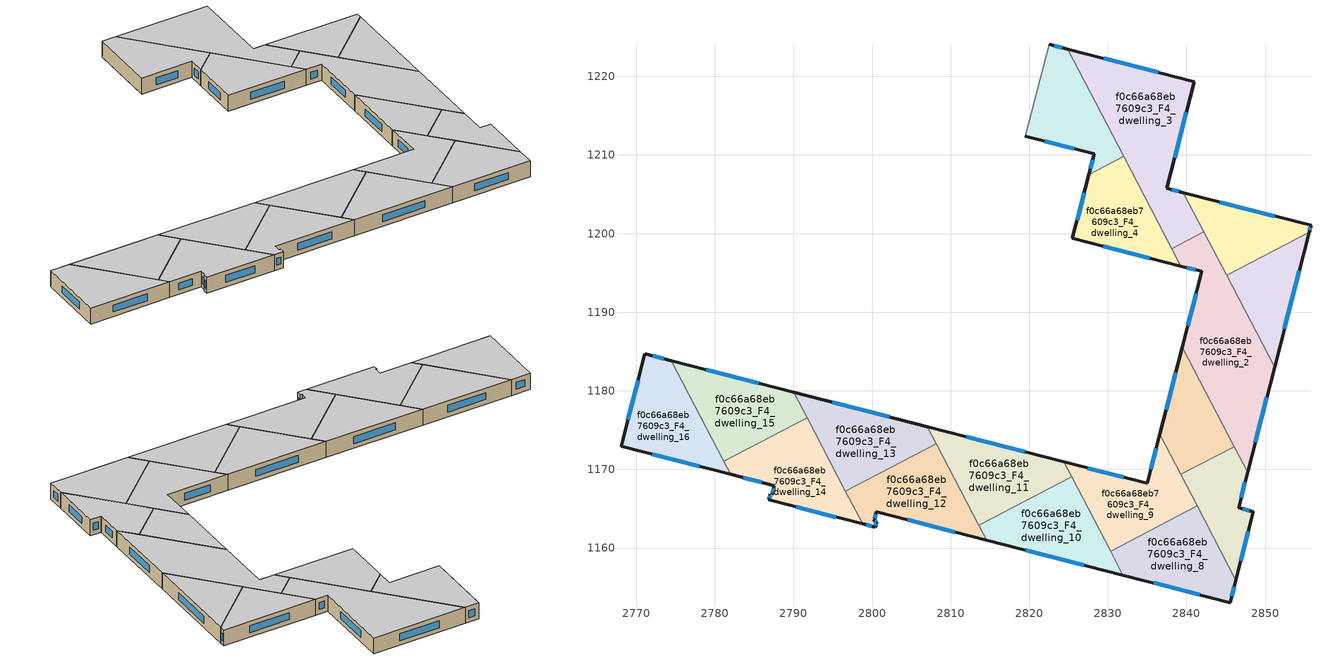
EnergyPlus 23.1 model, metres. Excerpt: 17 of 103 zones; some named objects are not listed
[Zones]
f0c66a68eb7609c3_F4_dwelling_0
 floor to f0c66a68eb7609c3_F3_dwelling_0 (EU_floor_Construction): 2855.61,1200.16 2851.2,1182.99 2845.1,1194.67 z12
 wall outside (EU_wall_Construction): 2851.2,1182.99 2855.61,1200.16 z12:15
 wall to f0c66a68eb7609c3_F4_dwelling_1 (EU_wall_Construction): 2855.61,1200.16 2845.1,1194.67 z12:15
 wall to f0c66a68eb7609c3_F4_dwelling_2 (EU_wall_Construction): 2845.1,1194.67 2851.2,1182.99 z12:15
 window (EU_Window_Construction): 2852.46,1187.89 2854.35,1195.25 z12.86:14.14
 ceiling to f0c66a68eb7609c3_F5_dwelling_0 (EU_floor_Construction): 2851.2,1182.99 2855.61,1200.16 2845.1,1194.67 z15
f0c66a68eb7609c3_F4_dwelling_1
 floor to f0c66a68eb7609c3_F3_dwelling_1 (EU_floor_Construction): 2855.84,1201.04 2855.61,1200.16 2845.1,1194.67 2839.6,1205.21 z12
 wall outside (EU_wall_Construction): 2855.61,1200.16 2855.84,1201.04 2839.6,1205.21 z12:15
 wall to f0c66a68eb7609c3_F4_dwelling_3 (EU_wall_Construction): 2839.6,1205.21 2842.2,1200.23 z12:15
 wall to f0c66a68eb7609c3_F4_dwelling_2 (EU_wall_Construction): 2842.21,1200.23 2845.1,1194.67 z12:15
 window (EU_Window_Construction): 2855.68,1200.41 2855.78,1200.79 / 2851.2,1202.23 2844.24,1204.02 z12.86:14.14
 ceiling to f0c66a68eb7609c3_F5_dwelling_1 (EU_floor_Construction): 2855.61,1200.16 2855.84,1201.04 2839.6,1205.21 2845.1,1194.67 z15
f0c66a68eb7609c3_F4_dwelling_10
 floor to f0c66a68eb7609c3_F3_dwelling_10 (EU_floor_Construction): 2825.39,1169.07 2831.92,1156.56 2814.56,1161.01 2813.58,1162.91 z12
 wall outside (EU_wall_Construction): 2814.56,1161.01 2831.92,1156.56 z12:15
 wall to f0c66a68eb7609c3_F4_dwelling_11 (EU_wall_Construction): 2825.39,1169.07 2813.58,1162.91 z12:15
 wall to f0c66a68eb7609c3_F4_dwelling_12 (EU_wall_Construction): 2813.58,1162.91 2814.56,1161.01 z12:15
 wall to f0c66a68eb7609c3_F4_dwelling_9 (EU_wall_Construction): 2830.34,1159.59 2825.39,1169.07 z12:15
 wall to f0c66a68eb7609c3_F4_dwelling_8 (EU_wall_Construction): 2831.92,1156.56 2830.34,1159.59 z12:15
 window (EU_Window_Construction): 2819.52,1159.74 2826.96,1157.83 z12.86:14.14
 ceiling to f0c66a68eb7609c3_F5_dwelling_10 (EU_floor_Construction): 2831.92,1156.56 2825.39,1169.07 2813.58,1162.91 2814.56,1161.01 z15
f0c66a68eb7609c3_F4_dwelling_11
 floor to f0c66a68eb7609c3_F3_dwelling_11 (EU_floor_Construction): 2824.41,1170.96 2825.39,1169.07 2813.58,1162.91 2807.04,1175.43 z12
 wall outside (EU_wall_Construction): 2824.41,1170.96 2807.04,1175.43 z12:15
 wall to f0c66a68eb7609c3_F4_dwelling_13 (EU_wall_Construction): 2807.04,1175.43 2808.17,1173.27 z12:15
 wall to f0c66a68eb7609c3_F4_dwelling_9 (EU_wall_Construction): 2825.39,1169.07 2824.41,1170.96 z12:15
 wall to f0c66a68eb7609c3_F4_dwelling_12 (EU_wall_Construction): 2808.17,1173.27 2813.58,1162.91 z12:15
 window (EU_Window_Construction): 2819.45,1172.23 2812,1174.15 z12.86:14.14
 ceiling to f0c66a68eb7609c3_F5_dwelling_11 (EU_floor_Construction): 2825.39,1169.07 2824.41,1170.96 2807.04,1175.43 2813.58,1162.91 z15
f0c66a68eb7609c3_F4_dwelling_12
 floor to f0c66a68eb7609c3_F3_dwelling_12 (EU_floor_Construction): 2808.17,1173.27 2814.56,1161.01 2800.56,1164.61 2800.26,1163.44 2800.6,1163.35 2800.42,1162.64 2798.8,1163.06 2796.62,1167.24 z12
 wall outside (EU_wall_Construction): 2798.8,1163.06 2800.42,1162.64 2800.6,1163.35 2800.26,1163.44 2800.56,1164.61 2814.56,1161.01 z12:15
 wall to f0c66a68eb7609c3_F4_dwelling_13 (EU_wall_Construction): 2808.17,1173.27 2796.62,1167.24 z12:15
 wall to f0c66a68eb7609c3_F4_dwelling_14 (EU_wall_Construction): 2796.62,1167.24 2798.8,1163.06 z12:15
 window (EU_Window_Construction): 2799.26,1162.94 2799.95,1162.76 / 2804.56,1163.58 2810.56,1162.04 / 2800.35,1163.77 2800.47,1164.27 / 2800.51,1163.38 2800.36,1163.41 / 2800.47,1162.84 2800.55,1163.15 z12.86:14.14
 ceiling to f0c66a68eb7609c3_F5_dwelling_12 (EU_floor_Construction): 2814.56,1161.01 2808.17,1173.27 2796.62,1167.24 2798.8,1163.06 2800.42,1162.64 2800.6,1163.35 2800.26,1163.44 2800.56,1164.61 z15
f0c66a68eb7609c3_F4_dwelling_13
 floor to f0c66a68eb7609c3_F3_dwelling_13 (EU_floor_Construction): 2807.04,1175.43 2808.17,1173.27 2796.62,1167.24 2790.05,1179.81 z12
 wall outside (EU_wall_Construction): 2807.04,1175.43 2790.05,1179.81 z12:15
 wall to f0c66a68eb7609c3_F4_dwelling_15 (EU_wall_Construction): 2790.05,1179.81 2791.76,1176.55 z12:15
 wall to f0c66a68eb7609c3_F4_dwelling_14 (EU_wall_Construction): 2791.76,1176.55 2796.62,1167.24 z12:15
 window (EU_Window_Construction): 2802.19,1176.68 2794.91,1178.56 z12.86:14.14
 ceiling to f0c66a68eb7609c3_F5_dwelling_13 (EU_floor_Construction): 2808.17,1173.27 2807.04,1175.43 2790.05,1179.81 2796.62,1167.24 z15
f0c66a68eb7609c3_F4_dwelling_14
 floor to f0c66a68eb7609c3_F3_dwelling_14 (EU_floor_Construction): 2791.76,1176.55 2798.8,1163.06 2786.89,1166.13 2787.07,1166.83 2787.27,1166.78 2787.56,1167.94 2782.02,1169.37 2781.16,1171.02 z12
 wall outside (EU_wall_Construction): 2782.02,1169.37 2787.56,1167.94 2787.27,1166.78 2787.07,1166.83 2786.89,1166.13 2798.8,1163.06 z12:15
 wall to f0c66a68eb7609c3_F4_dwelling_15 (EU_wall_Construction): 2791.76,1176.55 2781.16,1171.02 z12:15
 wall to f0c66a68eb7609c3_F4_dwelling_16 (EU_wall_Construction): 2781.16,1171.02 2782.02,1169.37 z12:15
 window (EU_Window_Construction): 2783.61,1168.96 2785.98,1168.35 / 2790.29,1165.25 2795.4,1163.94 / 2787.02,1166.63 2786.94,1166.33 / 2787.21,1166.8 2787.13,1166.82 / 2787.48,1167.61 2787.35,1167.11 z12.86:14.14
 ceiling to f0c66a68eb7609c3_F5_dwelling_14 (EU_floor_Construction): 2798.8,1163.06 2791.76,1176.55 2781.16,1171.02 2782.02,1169.37 2787.56,1167.94 2787.27,1166.78 2787.07,1166.83 2786.89,1166.13 z15
f0c66a68eb7609c3_F4_dwelling_15
 floor to f0c66a68eb7609c3_F3_dwelling_15 (EU_floor_Construction): 2790.05,1179.81 2791.76,1176.55 2781.16,1171.02 2774.48,1183.83 z12
 wall outside (EU_wall_Construction): 2790.05,1179.81 2774.48,1183.83 z12:15
 wall to f0c66a68eb7609c3_F4_dwelling_16 (EU_wall_Construction): 2774.48,1183.83 2781.16,1171.02 z12:15
 window (EU_Window_Construction): 2785.6,1180.96 2778.93,1182.68 z12.86:14.14
 ceiling to f0c66a68eb7609c3_F5_dwelling_15 (EU_floor_Construction): 2791.76,1176.55 2790.05,1179.81 2774.48,1183.83 2781.16,1171.02 z15
f0c66a68eb7609c3_F4_dwelling_16
 floor to f0c66a68eb7609c3_F3_dwelling_16 (EU_floor_Construction): 2774.48,1183.83 2782.02,1169.37 2768.06,1172.97 2771.12,1184.7 z12
 wall outside (EU_wall_Construction): 2774.48,1183.83 2771.12,1184.7 2768.06,1172.97 2782.02,1169.37 z12:15
 window (EU_Window_Construction): 2772.05,1171.95 2778.03,1170.4 / 2770.24,1181.35 2768.94,1176.32 / 2773.52,1184.08 2772.08,1184.45 z12.86:14.14
 ceiling to f0c66a68eb7609c3_F5_dwelling_16 (EU_floor_Construction): 2782.02,1169.37 2774.48,1183.83 2771.12,1184.7 2768.06,1172.97 z15
f0c66a68eb7609c3_F4_dwelling_2
 floor to f0c66a68eb7609c3_F3_dwelling_2 (EU_floor_Construction): 2842.21,1200.23 2851.2,1182.99 2847.77,1169.63 2839.47,1185.53 2841.95,1195.19 2839.28,1195.88 2838.12,1198.1 z12
 wall outside (EU_wall_Construction): 2839.28,1195.88 2841.95,1195.19 2839.47,1185.53 / 2847.77,1169.63 2851.2,1182.99 z12:15
 wall to f0c66a68eb7609c3_F4_dwelling_7 (EU_wall_Construction): 2839.47,1185.53 2846.06,1172.91 z12:15
 wall to f0c66a68eb7609c3_F4_dwelling_4 (EU_wall_Construction): 2838.12,1198.1 2839.28,1195.88 z12:15
 wall to f0c66a68eb7609c3_F4_dwelling_3 (EU_wall_Construction): 2842.21,1200.23 2838.12,1198.1 z12:15
 wall to f0c66a68eb7609c3_F4_dwelling_6 (EU_wall_Construction): 2846.06,1172.91 2847.77,1169.63 z12:15
 window (EU_Window_Construction): 2841.24,1192.43 2840.18,1188.29 / 2840.04,1195.68 2841.19,1195.39 / 2848.75,1173.44 2850.22,1179.17 z12.86:14.14
 ceiling to f0c66a68eb7609c3_F5_dwelling_2 (EU_floor_Construction): 2847.77,1169.63 2851.2,1182.99 2842.21,1200.23 2838.12,1198.1 2839.28,1195.88 2841.95,1195.19 2839.47,1185.53 z15
f0c66a68eb7609c3_F4_dwelling_3
 floor to f0c66a68eb7609c3_F3_dwelling_3 (EU_floor_Construction): 2840.99,1219.31 2837.5,1205.75 2839.6,1205.21 2842.21,1200.23 2838.12,1198.1 2824.89,1223.46 z12
 wall outside (EU_wall_Construction): 2839.6,1205.21 2837.5,1205.75 2840.99,1219.31 2824.89,1223.46 z12:15
 wall to f0c66a68eb7609c3_F4_dwelling_5 (EU_wall_Construction): 2824.89,1223.46 2832,1209.82 z12:15
 wall to f0c66a68eb7609c3_F4_dwelling_4 (EU_wall_Construction): 2832,1209.82 2838.12,1198.1 z12:15
 window (EU_Window_Construction): 2836.39,1220.5 2829.49,1222.28 / 2838.49,1209.62 2839.99,1215.43 / 2839,1205.36 2838.1,1205.6 z12.86:14.14
 ceiling to f0c66a68eb7609c3_F5_dwelling_3 (EU_floor_Construction): 2842.21,1200.23 2839.6,1205.21 2837.5,1205.75 2840.99,1219.31 2824.89,1223.46 2838.12,1198.1 z15
f0c66a68eb7609c3_F4_dwelling_4
 floor to f0c66a68eb7609c3_F3_dwelling_4 (EU_floor_Construction): 2832,1209.82 2839.28,1195.88 2825.49,1199.42 2827.56,1207.5 z12
 wall outside (EU_wall_Construction): 2827.56,1207.5 2825.49,1199.42 2839.28,1195.88 z12:15
 wall to f0c66a68eb7609c3_F4_dwelling_5 (EU_wall_Construction): 2832,1209.82 2827.56,1207.5 z12:15
 window (EU_Window_Construction): 2826.97,1205.19 2826.08,1201.73 / 2829.43,1198.4 2835.34,1196.89 z12.86:14.14
 ceiling to f0c66a68eb7609c3_F5_dwelling_4 (EU_floor_Construction): 2839.28,1195.88 2832,1209.82 2827.56,1207.5 2825.49,1199.42 z15
f0c66a68eb7609c3_F4_dwelling_5
 floor to f0c66a68eb7609c3_F3_dwelling_5 (EU_floor_Construction): 2824.89,1223.46 2832,1209.82 2827.56,1207.5 2828.24,1210.14 2819.48,1212.4 2822.53,1224.07 z12
 wall outside (EU_wall_Construction): 2819.48,1212.4 2828.24,1210.14 2827.56,1207.5 / 2824.89,1223.46 2822.53,1224.07 z12:15
 wall adiabatic (EU_wall_Construction): 2822.53,1224.07 2819.48,1212.4 z12:15
 window (EU_Window_Construction): 2828.05,1209.39 2827.76,1208.26 / 2821.98,1211.76 2825.74,1210.79 / 2824.21,1223.64 2823.2,1223.9 z12.86:14.14
 ceiling to f0c66a68eb7609c3_F5_dwelling_5 (EU_floor_Construction): 2832,1209.82 2824.89,1223.46 2822.53,1224.07 2819.48,1212.4 2828.24,1210.14 2827.56,1207.5 z15
f0c66a68eb7609c3_F4_dwelling_6
 floor to f0c66a68eb7609c3_F3_dwelling_6 (EU_floor_Construction): 2846.06,1172.91 2847.77,1169.63 2846.62,1165.15 2846.61,1165.12 2846.63,1165.12 2848.51,1164.62 2846.29,1155.93 2839.28,1169.37 z12
 wall outside (EU_wall_Construction): 2846.29,1155.93 2848.51,1164.62 2846.63,1165.12 2846.61,1165.12 2846.62,1165.15 2847.77,1169.63 z12:15
 wall to f0c66a68eb7609c3_F4_dwelling_7 (EU_wall_Construction): 2846.06,1172.91 2839.28,1169.37 z12:15
 wall to f0c66a68eb7609c3_F4_dwelling_8 (EU_wall_Construction): 2841.37,1165.35 2846.29,1155.93 z12:15
 wall to f0c66a68eb7609c3_F4_dwelling_9 (EU_wall_Construction): 2839.28,1169.37 2841.37,1165.35 z12:15
 window (EU_Window_Construction): 2847.98,1164.76 2847.17,1164.97 / 2846.92,1158.41 2847.88,1162.14 / 2846.95,1166.43 2847.44,1168.35 z12.86:14.14
 ceiling to f0c66a68eb7609c3_F5_dwelling_6 (EU_floor_Construction): 2846.29,1155.93 2848.51,1164.62 2846.63,1165.12 2846.61,1165.12 2846.62,1165.15 2847.77,1169.63 2846.06,1172.91 2839.28,1169.37 z15
f0c66a68eb7609c3_F4_dwelling_7
 floor to f0c66a68eb7609c3_F3_dwelling_7 (EU_floor_Construction): 2839.47,1185.53 2846.06,1172.91 2839.28,1169.37 2836.63,1174.45 z12
 wall outside (EU_wall_Construction): 2839.47,1185.53 2836.63,1174.45 z12:15
 wall to f0c66a68eb7609c3_F4_dwelling_9 (EU_wall_Construction): 2836.63,1174.45 2839.28,1169.37 z12:15
 window (EU_Window_Construction): 2838.66,1182.36 2837.44,1177.61 z12.86:14.14
 ceiling to f0c66a68eb7609c3_F5_dwelling_7 (EU_floor_Construction): 2846.06,1172.91 2839.47,1185.53 2836.63,1174.45 2839.28,1169.37 z15
f0c66a68eb7609c3_F4_dwelling_8
 floor to f0c66a68eb7609c3_F3_dwelling_8 (EU_floor_Construction): 2841.37,1165.35 2846.29,1155.93 2845.55,1153.06 2831.92,1156.56 2830.34,1159.59 z12
 wall outside (EU_wall_Construction): 2831.92,1156.56 2845.55,1153.06 2846.29,1155.93 z12:15
 wall to f0c66a68eb7609c3_F4_dwelling_9 (EU_wall_Construction): 2841.37,1165.35 2830.34,1159.59 z12:15
 window (EU_Window_Construction): 2835.82,1155.56 2841.66,1154.06 / 2845.76,1153.88 2846.08,1155.11 z12.86:14.14
 ceiling to f0c66a68eb7609c3_F5_dwelling_8 (EU_floor_Construction): 2845.55,1153.06 2846.29,1155.93 2841.37,1165.35 2830.34,1159.59 2831.92,1156.56 z15
f0c66a68eb7609c3_F4_dwelling_9
 floor to f0c66a68eb7609c3_F3_dwelling_9 (EU_floor_Construction): 2836.63,1174.45 2841.37,1165.35 2830.34,1159.59 2824.41,1170.96 2835.03,1168.22 z12
 wall outside (EU_wall_Construction): 2836.63,1174.45 2835.03,1168.22 2824.41,1170.96 z12:15
 window (EU_Window_Construction): 2836.17,1172.67 2835.49,1170 / 2831.99,1169 2827.44,1170.17 z12.86:14.14
 ceiling to f0c66a68eb7609c3_F5_dwelling_9 (EU_floor_Construction): 2841.37,1165.35 2836.63,1174.45 2835.03,1168.22 2824.41,1170.96 2830.34,1159.59 z15
[Building]
EU S2 Campaign: North Axis=0; Terrain=City; Solar Distribution=FullExterior
[Site:Location]
Helsinki-Vantaa.AP: Latitude=60.317; Longitude=24.963; Time Zone=2; Elevation=54.6
[SizingPeriod:WeatherFileDays]
AnnualSizingPeriod: Begin Month=1; Begin Day of Month=1; End Month=12; End Day of Month=31; Day of Week for Start Day=Monday; Use Weather File Daylight Saving Period=No; Use Weather File Rain and Snow Indicators=No
[MATERIAL]
EU_InternalMass_Material: Roughness=MediumRough; Thickness=0.1; Conductivity=1; Density=1800; Specific Heat=900; Thermal Absorptance=0.9; Solar Absorptance=0.7; Visible Absorptance=0.7
[MATERIAL:NOMASS] Roughness=MediumRough; Thermal Absorptance=0.9; Solar Absorptance=0.7; Visible Absorptance=0.7
Name | Thermal Resistance
EU_wall_NoMass | 5.91765
EU_floor_NoMass | 6.2875
[WINDOWMATERIAL:SIMPLEGLAZINGSYSTEM]
EU_Window_SimpleGlazing: UFactor=0.994035; Solar Heat Gain Coefficient=0.7; Visible Transmittance=0.7
[CONSTRUCTION]
EU_wall_Construction: EU_wall_NoMass
EU_floor_Construction: EU_floor_NoMass
EU_Window_Construction: EU_Window_SimpleGlazing
EU_InternalMass_Construction: EU_InternalMass_Material
[ZONE] Type=1; Multiplier=1; Ceiling Height=autocalculate; Floor Area=autocalculate; Part of Total Floor Area=Yes
Name | Volume
f0c66a68eb7609c3_F4_dwelling_0 | 234.376
f0c66a68eb7609c3_F4_dwelling_1 | 234.341
f0c66a68eb7609c3_F4_dwelling_10 | 324.954
f0c66a68eb7609c3_F4_dwelling_11 | 324.965
f0c66a68eb7609c3_F4_dwelling_12 | 324.964
f0c66a68eb7609c3_F4_dwelling_13 | 324.972
f0c66a68eb7609c3_F4_dwelling_14 | 324.966
f0c66a68eb7609c3_F4_dwelling_15 | 324.988
f0c66a68eb7609c3_F4_dwelling_16 | 324.967
f0c66a68eb7609c3_F4_dwelling_2 | 539.881
f0c66a68eb7609c3_F4_dwelling_3 | 539.897
f0c66a68eb7609c3_F4_dwelling_4 | 296.609
f0c66a68eb7609c3_F4_dwelling_5 | 296.582
f0c66a68eb7609c3_F4_dwelling_6 | 229.1
f0c66a68eb7609c3_F4_dwelling_7 | 229.047
f0c66a68eb7609c3_F4_dwelling_8 | 324.99
f0c66a68eb7609c3_F4_dwelling_9 | 324.979
[INTERNALMASS] Construction=EU_InternalMass_Construction
Name | Zone or ZoneList | Surface Area
f0c66a68eb7609c3_F4_dwelling_0_EU_InternalMass | f0c66a68eb7609c3_F4_dwelling_0 | 78.1241
f0c66a68eb7609c3_F4_dwelling_1_EU_InternalMass | f0c66a68eb7609c3_F4_dwelling_1 | 78.114
f0c66a68eb7609c3_F4_dwelling_2_EU_InternalMass | f0c66a68eb7609c3_F4_dwelling_2 | 179.965
f0c66a68eb7609c3_F4_dwelling_3_EU_InternalMass | f0c66a68eb7609c3_F4_dwelling_3 | 179.968
f0c66a68eb7609c3_F4_dwelling_4_EU_InternalMass | f0c66a68eb7609c3_F4_dwelling_4 | 98.8656
f0c66a68eb7609c3_F4_dwelling_5_EU_InternalMass | f0c66a68eb7609c3_F4_dwelling_5 | 98.8569
f0c66a68eb7609c3_F4_dwelling_6_EU_InternalMass | f0c66a68eb7609c3_F4_dwelling_6 | 76.3664
f0c66a68eb7609c3_F4_dwelling_7_EU_InternalMass | f0c66a68eb7609c3_F4_dwelling_7 | 76.3503
f0c66a68eb7609c3_F4_dwelling_8_EU_InternalMass | f0c66a68eb7609c3_F4_dwelling_8 | 108.333
f0c66a68eb7609c3_F4_dwelling_9_EU_InternalMass | f0c66a68eb7609c3_F4_dwelling_9 | 108.326
f0c66a68eb7609c3_F4_dwelling_10_EU_InternalMass | f0c66a68eb7609c3_F4_dwelling_10 | 108.317
f0c66a68eb7609c3_F4_dwelling_11_EU_InternalMass | f0c66a68eb7609c3_F4_dwelling_11 | 108.319
f0c66a68eb7609c3_F4_dwelling_12_EU_InternalMass | f0c66a68eb7609c3_F4_dwelling_12 | 108.32
f0c66a68eb7609c3_F4_dwelling_13_EU_InternalMass | f0c66a68eb7609c3_F4_dwelling_13 | 108.321
f0c66a68eb7609c3_F4_dwelling_14_EU_InternalMass | f0c66a68eb7609c3_F4_dwelling_14 | 108.322
f0c66a68eb7609c3_F4_dwelling_15_EU_InternalMass | f0c66a68eb7609c3_F4_dwelling_15 | 108.328
f0c66a68eb7609c3_F4_dwelling_16_EU_InternalMass | f0c66a68eb7609c3_F4_dwelling_16 | 108.322
[OTHEREQUIPMENT] Fuel Type=Electricity; Design Level Calculation Method=Watts/Area; Power per Zone Floor Area=1; Fraction Latent=0; Fraction Radiant=0; Fraction Lost=0; Carbon Dioxide Generation Rate=0; EndUse Subcategory=EU_Step8_InternalGains
Name | Zone or ZoneList or Space or SpaceList | Schedule
EU_Step8_InternalGain_f0c66a68eb7609c3_F4_dwelling_0_f000 | f0c66a68eb7609c3_F4_dwelling_0 | EU_Step8_GainSchedule_f0c66a68eb7609c3_F4_dwelling_0_f000
EU_Step8_InternalGain_f0c66a68eb7609c3_F4_dwelling_1_f000 | f0c66a68eb7609c3_F4_dwelling_1 | EU_Step8_GainSchedule_f0c66a68eb7609c3_F4_dwelling_1_f000
EU_Step8_InternalGain_f0c66a68eb7609c3_F4_dwelling_2_f000 | f0c66a68eb7609c3_F4_dwelling_2 | EU_Step8_GainSchedule_f0c66a68eb7609c3_F4_dwelling_2_f000
EU_Step8_InternalGain_f0c66a68eb7609c3_F4_dwelling_3_f000 | f0c66a68eb7609c3_F4_dwelling_3 | EU_Step8_GainSchedule_f0c66a68eb7609c3_F4_dwelling_3_f000
EU_Step8_InternalGain_f0c66a68eb7609c3_F4_dwelling_4_f000 | f0c66a68eb7609c3_F4_dwelling_4 | EU_Step8_GainSchedule_f0c66a68eb7609c3_F4_dwelling_4_f000
EU_Step8_InternalGain_f0c66a68eb7609c3_F4_dwelling_5_f000 | f0c66a68eb7609c3_F4_dwelling_5 | EU_Step8_GainSchedule_f0c66a68eb7609c3_F4_dwelling_5_f000
EU_Step8_InternalGain_f0c66a68eb7609c3_F4_dwelling_6_f000 | f0c66a68eb7609c3_F4_dwelling_6 | EU_Step8_GainSchedule_f0c66a68eb7609c3_F4_dwelling_6_f000
EU_Step8_InternalGain_f0c66a68eb7609c3_F4_dwelling_7_f000 | f0c66a68eb7609c3_F4_dwelling_7 | EU_Step8_GainSchedule_f0c66a68eb7609c3_F4_dwelling_7_f000
EU_Step8_InternalGain_f0c66a68eb7609c3_F4_dwelling_8_f000 | f0c66a68eb7609c3_F4_dwelling_8 | EU_Step8_GainSchedule_f0c66a68eb7609c3_F4_dwelling_8_f000
EU_Step8_InternalGain_f0c66a68eb7609c3_F4_dwelling_9_f000 | f0c66a68eb7609c3_F4_dwelling_9 | EU_Step8_GainSchedule_f0c66a68eb7609c3_F4_dwelling_9_f000
EU_Step8_InternalGain_f0c66a68eb7609c3_F4_dwelling_10_f000 | f0c66a68eb7609c3_F4_dwelling_10 | EU_Step8_GainSchedule_f0c66a68eb7609c3_F4_dwelling_10_f000
EU_Step8_InternalGain_f0c66a68eb7609c3_F4_dwelling_11_f000 | f0c66a68eb7609c3_F4_dwelling_11 | EU_Step8_GainSchedule_f0c66a68eb7609c3_F4_dwelling_11_f000
EU_Step8_InternalGain_f0c66a68eb7609c3_F4_dwelling_12_f000 | f0c66a68eb7609c3_F4_dwelling_12 | EU_Step8_GainSchedule_f0c66a68eb7609c3_F4_dwelling_12_f000
EU_Step8_InternalGain_f0c66a68eb7609c3_F4_dwelling_13_f000 | f0c66a68eb7609c3_F4_dwelling_13 | EU_Step8_GainSchedule_f0c66a68eb7609c3_F4_dwelling_13_f000
EU_Step8_InternalGain_f0c66a68eb7609c3_F4_dwelling_14_f000 | f0c66a68eb7609c3_F4_dwelling_14 | EU_Step8_GainSchedule_f0c66a68eb7609c3_F4_dwelling_14_f000
EU_Step8_InternalGain_f0c66a68eb7609c3_F4_dwelling_15_f000 | f0c66a68eb7609c3_F4_dwelling_15 | EU_Step8_GainSchedule_f0c66a68eb7609c3_F4_dwelling_15_f000
EU_Step8_InternalGain_f0c66a68eb7609c3_F4_dwelling_16_f000 | f0c66a68eb7609c3_F4_dwelling_16 | EU_Step8_GainSchedule_f0c66a68eb7609c3_F4_dwelling_16_f000
[ZONEVENTILATION:DESIGNFLOWRATE] Schedule=EU_AlwaysOn; Design Flow Rate Calculation Method=AirChanges/Hour; Air Changes per Hour=0.596421; Ventilation Type=Natural; Fan Pressure Rise=0; Fan Total Efficiency=1; Constant Term Coefficient=1; Temperature Term Coefficient=0; Velocity Term Coefficient=0; Velocity Squared Term Coefficient=0; Minimum Indoor Temperature=-100; Maximum Indoor Temperature=100; Delta Temperature=-100; Minimum Outdoor Temperature=-100; Maximum Outdoor Temperature=100; Maximum Wind Speed=40
Name | Zone or ZoneList or Space or SpaceList
EU_ConstantAir_f0c66a68eb7609c3_F4_dwelling_0 | f0c66a68eb7609c3_F4_dwelling_0
EU_ConstantAir_f0c66a68eb7609c3_F4_dwelling_1 | f0c66a68eb7609c3_F4_dwelling_1
EU_ConstantAir_f0c66a68eb7609c3_F4_dwelling_2 | f0c66a68eb7609c3_F4_dwelling_2
EU_ConstantAir_f0c66a68eb7609c3_F4_dwelling_3 | f0c66a68eb7609c3_F4_dwelling_3
EU_ConstantAir_f0c66a68eb7609c3_F4_dwelling_4 | f0c66a68eb7609c3_F4_dwelling_4
EU_ConstantAir_f0c66a68eb7609c3_F4_dwelling_5 | f0c66a68eb7609c3_F4_dwelling_5
EU_ConstantAir_f0c66a68eb7609c3_F4_dwelling_6 | f0c66a68eb7609c3_F4_dwelling_6
EU_ConstantAir_f0c66a68eb7609c3_F4_dwelling_7 | f0c66a68eb7609c3_F4_dwelling_7
EU_ConstantAir_f0c66a68eb7609c3_F4_dwelling_8 | f0c66a68eb7609c3_F4_dwelling_8
EU_ConstantAir_f0c66a68eb7609c3_F4_dwelling_9 | f0c66a68eb7609c3_F4_dwelling_9
EU_ConstantAir_f0c66a68eb7609c3_F4_dwelling_10 | f0c66a68eb7609c3_F4_dwelling_10
EU_ConstantAir_f0c66a68eb7609c3_F4_dwelling_11 | f0c66a68eb7609c3_F4_dwelling_11
EU_ConstantAir_f0c66a68eb7609c3_F4_dwelling_12 | f0c66a68eb7609c3_F4_dwelling_12
EU_ConstantAir_f0c66a68eb7609c3_F4_dwelling_13 | f0c66a68eb7609c3_F4_dwelling_13
EU_ConstantAir_f0c66a68eb7609c3_F4_dwelling_14 | f0c66a68eb7609c3_F4_dwelling_14
EU_ConstantAir_f0c66a68eb7609c3_F4_dwelling_15 | f0c66a68eb7609c3_F4_dwelling_15
EU_ConstantAir_f0c66a68eb7609c3_F4_dwelling_16 | f0c66a68eb7609c3_F4_dwelling_16
[HVACTEMPLATE:ZONE:IDEALLOADSAIRSYSTEM] System Availability Schedule=EU_AlwaysOn; Maximum Heating Supply Air Temperature=50; Minimum Cooling Supply Air Temperature=13; Maximum Heating Supply Air Humidity Ratio=0.0156; Minimum Cooling Supply Air Humidity Ratio=0.0077; Heating Limit=NoLimit; Cooling Limit=NoLimit; Heating Availability Schedule=EU_AlwaysOn; Cooling Availability Schedule=EU_CoolingOff; Dehumidification Control Type=ConstantSensibleHeatRatio; Cooling Sensible Heat Ratio=0.7; Dehumidification Setpoint=60; Humidification Control Type=None; Humidification Setpoint=30; Outdoor Air Method=None; Outdoor Air Flow Rate per Person=0.00944; Outdoor Air Flow Rate per Zone Floor Area=0; Outdoor Air Flow Rate per Zone=0; Demand Controlled Ventilation Type=None; Outdoor Air Economizer Type=NoEconomizer; Heat Recovery Type=None; Sensible Heat Recovery Effectiveness=0.7; Latent Heat Recovery Effectiveness=0.65
Name | Template Thermostat
f0c66a68eb7609c3_F4_dwelling_0 | EU_HeatOnly_f0c66a68eb7609c3_F4_dwelling_0
f0c66a68eb7609c3_F4_dwelling_1 | EU_HeatOnly_f0c66a68eb7609c3_F4_dwelling_1
f0c66a68eb7609c3_F4_dwelling_2 | EU_HeatOnly_f0c66a68eb7609c3_F4_dwelling_2
f0c66a68eb7609c3_F4_dwelling_3 | EU_HeatOnly_f0c66a68eb7609c3_F4_dwelling_3
f0c66a68eb7609c3_F4_dwelling_4 | EU_HeatOnly_f0c66a68eb7609c3_F4_dwelling_4
f0c66a68eb7609c3_F4_dwelling_5 | EU_HeatOnly_f0c66a68eb7609c3_F4_dwelling_5
f0c66a68eb7609c3_F4_dwelling_6 | EU_HeatOnly_f0c66a68eb7609c3_F4_dwelling_6
f0c66a68eb7609c3_F4_dwelling_7 | EU_HeatOnly_f0c66a68eb7609c3_F4_dwelling_7
f0c66a68eb7609c3_F4_dwelling_8 | EU_HeatOnly_f0c66a68eb7609c3_F4_dwelling_8
f0c66a68eb7609c3_F4_dwelling_9 | EU_HeatOnly_f0c66a68eb7609c3_F4_dwelling_9
f0c66a68eb7609c3_F4_dwelling_10 | EU_HeatOnly_f0c66a68eb7609c3_F4_dwelling_10
f0c66a68eb7609c3_F4_dwelling_11 | EU_HeatOnly_f0c66a68eb7609c3_F4_dwelling_11
f0c66a68eb7609c3_F4_dwelling_12 | EU_HeatOnly_f0c66a68eb7609c3_F4_dwelling_12
f0c66a68eb7609c3_F4_dwelling_13 | EU_HeatOnly_f0c66a68eb7609c3_F4_dwelling_13
f0c66a68eb7609c3_F4_dwelling_14 | EU_HeatOnly_f0c66a68eb7609c3_F4_dwelling_14
f0c66a68eb7609c3_F4_dwelling_15 | EU_HeatOnly_f0c66a68eb7609c3_F4_dwelling_15
f0c66a68eb7609c3_F4_dwelling_16 | EU_HeatOnly_f0c66a68eb7609c3_F4_dwelling_16
[SIZING:ZONE] Zone Cooling Design Supply Air Temperature Input Method=SupplyAirTemperature; Zone Cooling Design Supply Air Temperature=13; Zone Heating Design Supply Air Temperature Input Method=SupplyAirTemperature; Zone Heating Design Supply Air Temperature=50; Zone Cooling Design Supply Air Humidity Ratio=0.008; Zone Heating Design Supply Air Humidity Ratio=0.008; Cooling Design Air Flow Method=DesignDay; Cooling Design Air Flow Rate=0; Cooling Minimum Air Flow per Zone Floor Area=0.000762; Cooling Minimum Air Flow=0; Cooling Minimum Air Flow Fraction=0.2; Heating Design Air Flow Method=DesignDay; Heating Design Air Flow Rate=0; Heating Maximum Air Flow per Zone Floor Area=0.002032; Heating Maximum Air Flow=0.141576; Heating Maximum Air Flow Fraction=0.3; Account for Dedicated Outdoor Air System=No; Dedicated Outdoor Air System Control Strategy=NeutralSupplyAir; Dedicated Outdoor Air Low Setpoint Temperature for Design=autosize; Dedicated Outdoor Air High Setpoint Temperature for Design=autosize; Zone Load Sizing Method=Sensible Load Only No Latent Load; Zone Latent Cooling Design Supply Air Humidity Ratio Input Method=HumidityRatioDifference; Zone Cooling Design Supply Air Humidity Ratio Difference=0.005; Zone Latent Heating Design Supply Air Humidity Ratio Input Method=HumidityRatioDifference; Zone Humidification Design Supply Air Humidity Ratio Difference=0.005
f0c66a68eb7609c3_F4_dwelling_0; f0c66a68eb7609c3_F4_dwelling_1; f0c66a68eb7609c3_F4_dwelling_2; f0c66a68eb7609c3_F4_dwelling_3; f0c66a68eb7609c3_F4_dwelling_4; f0c66a68eb7609c3_F4_dwelling_5; f0c66a68eb7609c3_F4_dwelling_6; f0c66a68eb7609c3_F4_dwelling_7; f0c66a68eb7609c3_F4_dwelling_8; f0c66a68eb7609c3_F4_dwelling_9; f0c66a68eb7609c3_F4_dwelling_10; f0c66a68eb7609c3_F4_dwelling_11; f0c66a68eb7609c3_F4_dwelling_12; f0c66a68eb7609c3_F4_dwelling_13; f0c66a68eb7609c3_F4_dwelling_14; f0c66a68eb7609c3_F4_dwelling_15; f0c66a68eb7609c3_F4_dwelling_16
[SCHEDULE:CONSTANT]
Name | Hourly Value
EU_AlwaysOn | 1
EU_CoolingOff | 0
[SCHEDULE:FILE] Column Number=1; Rows to Skip at Top=0; Number of Hours of Data=8760; Column Separator=Comma; Interpolate to Timestep=No; Minutes per Item=60; Adjust Schedule for Daylight Savings=Yes
Name | File
EU_Step8_GainSchedule_f0c66a68eb7609c3_F4_dwelling_0_f000 | ../../schedules/f0c66a68eb7609c3/f0c66a68eb7609c3_F4_dwelling_0_f000_gain.csv
EU_Step8_GainSchedule_f0c66a68eb7609c3_F4_dwelling_1_f000 | ../../schedules/f0c66a68eb7609c3/f0c66a68eb7609c3_F4_dwelling_1_f000_gain.csv
EU_Step8_GainSchedule_f0c66a68eb7609c3_F4_dwelling_2_f000 | ../../schedules/f0c66a68eb7609c3/f0c66a68eb7609c3_F4_dwelling_2_f000_gain.csv
EU_Step8_GainSchedule_f0c66a68eb7609c3_F4_dwelling_3_f000 | ../../schedules/f0c66a68eb7609c3/f0c66a68eb7609c3_F4_dwelling_3_f000_gain.csv
EU_Step8_GainSchedule_f0c66a68eb7609c3_F4_dwelling_4_f000 | ../../schedules/f0c66a68eb7609c3/f0c66a68eb7609c3_F4_dwelling_4_f000_gain.csv
EU_Step8_GainSchedule_f0c66a68eb7609c3_F4_dwelling_5_f000 | ../../schedules/f0c66a68eb7609c3/f0c66a68eb7609c3_F4_dwelling_5_f000_gain.csv
EU_Step8_GainSchedule_f0c66a68eb7609c3_F4_dwelling_6_f000 | ../../schedules/f0c66a68eb7609c3/f0c66a68eb7609c3_F4_dwelling_6_f000_gain.csv
EU_Step8_GainSchedule_f0c66a68eb7609c3_F4_dwelling_7_f000 | ../../schedules/f0c66a68eb7609c3/f0c66a68eb7609c3_F4_dwelling_7_f000_gain.csv
EU_Step8_GainSchedule_f0c66a68eb7609c3_F4_dwelling_8_f000 | ../../schedules/f0c66a68eb7609c3/f0c66a68eb7609c3_F4_dwelling_8_f000_gain.csv
EU_Step8_GainSchedule_f0c66a68eb7609c3_F4_dwelling_9_f000 | ../../schedules/f0c66a68eb7609c3/f0c66a68eb7609c3_F4_dwelling_9_f000_gain.csv
EU_Step8_GainSchedule_f0c66a68eb7609c3_F4_dwelling_10_f000 | ../../schedules/f0c66a68eb7609c3/f0c66a68eb7609c3_F4_dwelling_10_f000_gain.csv
EU_Step8_GainSchedule_f0c66a68eb7609c3_F4_dwelling_11_f000 | ../../schedules/f0c66a68eb7609c3/f0c66a68eb7609c3_F4_dwelling_11_f000_gain.csv
EU_Step8_GainSchedule_f0c66a68eb7609c3_F4_dwelling_12_f000 | ../../schedules/f0c66a68eb7609c3/f0c66a68eb7609c3_F4_dwelling_12_f000_gain.csv
EU_Step8_GainSchedule_f0c66a68eb7609c3_F4_dwelling_13_f000 | ../../schedules/f0c66a68eb7609c3/f0c66a68eb7609c3_F4_dwelling_13_f000_gain.csv
EU_Step8_GainSchedule_f0c66a68eb7609c3_F4_dwelling_14_f000 | ../../schedules/f0c66a68eb7609c3/f0c66a68eb7609c3_F4_dwelling_14_f000_gain.csv
EU_Step8_GainSchedule_f0c66a68eb7609c3_F4_dwelling_15_f000 | ../../schedules/f0c66a68eb7609c3/f0c66a68eb7609c3_F4_dwelling_15_f000_gain.csv
EU_Step8_GainSchedule_f0c66a68eb7609c3_F4_dwelling_16_f000 | ../../schedules/f0c66a68eb7609c3/f0c66a68eb7609c3_F4_dwelling_16_f000_gain.csv
